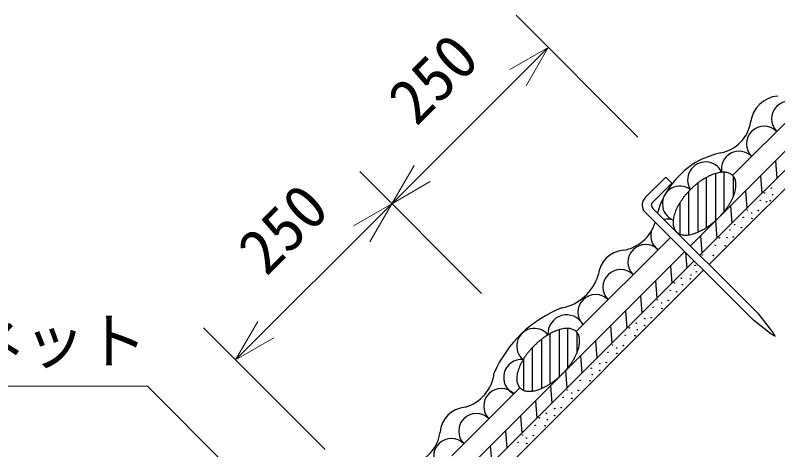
# Model space of a CAD drawing. Units: millimetres, scale not verified. Extents: x 200 to 8200, y 200 to 5838.
# Drawn here: x 1947 to 2809, y 3263 to 3755 of the extents above; entities that cross this region are included whole.
import ezdxf
from ezdxf.enums import TextEntityAlignment as Align

# ---------------------------------------------------------------- set-up
doc = ezdxf.new("R2010")
doc.units = ezdxf.units.MM
doc.header["$LTSCALE"] = 20
for name, color, linetype, lineweight in [('C-STR', 3, 'Continuous', 25), ('C-STR-DIM', 1, 'Continuous', 13), ('C-STR-HTXT', 1, 'Continuous', 13)]:
    doc.layers.add(name, color=color, linetype=linetype, lineweight=lineweight)
doc.styles.add('ＭＳ ゴシック', font='')
doc.styles.get('ＭＳ ゴシック').set_extended_font_data('MS Gothic')

msp = doc.modelspace()

# ---------------------------------------------------------------- linework, layer by layer
at = {"layer": 'C-STR', "color": 7}
for p, q in [((2794.39, 3609.4), (2871.62, 3686.63)), ((2746.66, 3529.85), (2873.38, 3656.58)), ((2757.26, 3519.24), (2883.99, 3645.97)), ((2767.87, 3508.63), (2894.6, 3635.36)), ((2758.36, 3573.61), (2794.27, 3609.51)), ((2806.88, 3590.08), (2808.59, 3570.57)), ((2659.57, 3548.45), (2682.86, 3571.75)), ((2689.66, 3564.96), (2682.86, 3571.75)), ((2789.91, 3573.1), (2791.62, 3553.6)), ((2689.66, 3564.96), (2668.41, 3543.69)), ((2772.94, 3556.13), (2774.65, 3536.63)), ((2668.11, 3536.35), (2788.35, 3416.17)), ((2755.97, 3539.16), (2757.68, 3519.66)), ((2657.71, 3534.02), (2781.99, 3409.81)), ((2710.75, 3493.94), (2746.66, 3529.85)), ((2721.36, 3483.34), (2757.26, 3519.24)), ((2739, 3522.19), (2740.71, 3502.69)), ((2581.59, 3396.83), (2688.25, 3503.49)), ((2722.03, 3505.22), (2723.74, 3485.72)), ((2731.96, 3472.73), (2767.87, 3508.63)), ((2357.2, 3140.39), (2704.28, 3487.47)), ((2705.21, 3486.54), (2706.77, 3468.75)), ((2367.8, 3129.78), (2714.89, 3476.87)), ((2688.13, 3470.81), (2689.8, 3451.77)), ((2378.41, 3119.17), (2725.5, 3466.27)), ((2671.12, 3454.31), (2672.83, 3434.8)), ((2654.15, 3437.34), (2655.86, 3417.83)), ((2637.18, 3420.37), (2638.89, 3400.86)), ((2803.92, 3396.38), (2788.35, 3416.17)), ((2801.79, 3394.26), (2781.99, 3409.81)), ((2620.21, 3403.4), (2621.91, 3383.89)), ((2801.79, 3394.26), (2806.39, 3391.78)), ((2806.39, 3391.78), (2803.92, 3396.38)), ((2603.24, 3386.43), (2604.94, 3366.92)), ((2586.27, 3369.46), (2587.97, 3349.95)), ((2569.3, 3352.49), (2571, 3332.98)), ((2441.03, 3256.27), (2517.95, 3333.19)), ((2552.33, 3335.52), (2554.03, 3316.01)), ((2535.36, 3318.55), (2537.06, 3299.04)), ((2518.38, 3301.58), (2520.09, 3282.07)), ((2501.41, 3284.61), (2503.12, 3265.1)), ((2484.44, 3267.63), (2486.15, 3248.13))]:
    msp.add_line(p, q, dxfattribs=at)
at = {"layer": 'C-STR'}
for p, q in [((2729.01, 3514.68), (2729.01, 3571.48)), ((2739.01, 3575.77), (2739.01, 3522.64)), ((2749.01, 3532.94), (2749.01, 3577.22)), ((2759.01, 3572.93), (2759.01, 3549.23)), ((2719.01, 3564.87), (2719.01, 3509.29)), ((2709.01, 3506.37), (2709.01, 3555.6)), ((2699.01, 3507.25), (2699.01, 3542.99)), ((2562.23, 3398.99), (2562.23, 3345.87)), ((2572.23, 3356.16), (2572.23, 3400.45)), ((2552.23, 3337.9), (2552.23, 3394.7)), ((2582.23, 3396.15), (2582.23, 3372.46)), ((2542.23, 3388.1), (2542.23, 3332.51)), ((2532.23, 3329.59), (2532.23, 3378.82)), ((2522.23, 3330.47), (2522.23, 3366.21))]:
    msp.add_line(p, q, dxfattribs=at)
at = {"layer": 'C-STR', "color": 7}
for centre in [(2794.42, 3553.84), (2802.27, 3559.11), (2789.7, 3545.44), (2800.95, 3544.91), (2803.58, 3551.81), (2796.91, 3543.75), (2775.09, 3534.51), (2779.92, 3531.05), (2787.62, 3533.9), (2770.37, 3526.11), (2780.26, 3524.92), (2755.43, 3511.81), (2760.6, 3517.89), (2768.3, 3514.58), (2743.51, 3502.93), (2752.21, 3503.19), (2759.1, 3504), (2738.79, 3494.53), (2750.04, 3494), (2724.18, 3483.6), (2736.71, 3482.99), (2716.08, 3471.87), (2711.28, 3460.95), (2717.38, 3464.56), (2692.6, 3452.01), (2700.45, 3457.29), (2701.75, 3449.99), (2710.72, 3456.51), (2687.87, 3443.61), (2695.09, 3441.93), (2673.27, 3432.69), (2685.8, 3432.08), (2668.55, 3424.29), (2678.09, 3429.22), (2678.43, 3423.1), (2649.53, 3406.38), (2659.1, 3411.66), (2666.48, 3412.76), (2641.69, 3401.1), (2650.84, 3399.07), (2659.11, 3403.78), (2636.96, 3392.7), (2648.21, 3392.17), (2622.36, 3381.78), (2634.89, 3381.17), (2617.64, 3373.38), (2627.18, 3378.31), (2627.52, 3372.19), (2598.62, 3355.47), (2608.19, 3360.75), (2615.56, 3361.84), (2599.93, 3348.16), (2608.2, 3352.86), (2586.05, 3341.79), (2597.3, 3341.26), (2571.45, 3330.87), (2583.98, 3330.26), (2566.72, 3322.47), (2576.27, 3327.4), (2576.61, 3321.28), (2547.71, 3304.55), (2557.28, 3309.84), (2564.65, 3310.93), (2539.86, 3299.28), (2549.02, 3297.25), (2557.28, 3301.95), (2535.14, 3290.88), (2546.39, 3290.35), (2520.54, 3279.95), (2525.36, 3276.49), (2533.07, 3279.35), (2515.81, 3271.55), (2525.7, 3270.37)]:
    msp.add_circle(centre, 0.3, dxfattribs=at)
at = {"layer": 'C-STR', "color": 1}
for centre, radius, start, end in [((2812.57, 3629.44), 34.07, 95.21229, 172.71184), ((2736.98, 3640.73), 42.37, 281.30464, 350.53477), ((2776.03, 3471.85), 131, 103.5714, 115.00261), ((2768.23, 3504.28), 98.53, 118.86922, 164.12159), ((2627.4, 3533.61), 45.33, 279.40229, 343.0141), ((2636.87, 3458.54), 30.42, 93.88791, 176.11209), ((2554.45, 3477.24), 54.67, 281.54909, 342.28142), ((2615.34, 3294.96), 138.07, 111.20863, 156.39892), ((2442.88, 3355.67), 46.26, 286.32631, 353.25608), ((2457.95, 3280.93), 30.42, 93.88791, 176.11209), ((2385.54, 3288.27), 42.39, 283.57856, 352.84904)]:
    msp.add_arc(centre, radius, start, end, dxfattribs=at)
at = {"layer": 'C-STR', "color": 7}
for centre, radius, start, end in [((2822.32, 3637.56), 20, 45, 225), ((2794.03, 3609.28), 20, 45, 225), ((2765.75, 3580.99), 20, 45, 191.06348), ((2727.89, 3568.47), 20.33, 25.38159, 212.41881), ((2698.92, 3541.53), 19.96, 53.91928, 247.38976), ((2668.25, 3539.99), 12.12, 135.76262, 209.53793), ((2671.64, 3539.88), 5, 130.3409, 225.01704), ((2684.81, 3505.27), 18.96, 70.11725, 101.96215), ((2684.81, 3505.27), 18.96, 165.62965, 236.21914), ((2660.12, 3475.36), 20, 45, 225), ((2631.84, 3447.08), 20, 45, 225), ((2603.55, 3418.79), 20, 45, 225), ((2570.73, 3394.67), 21.18, 28.13475, 183.54845), ((2534.26, 3380.52), 20, 39.93312, 230.18666), ((2519.79, 3344.92), 20.33, 85.38159, 244.61841), ((2496.93, 3312.41), 20, 45, 225), ((2468.65, 3284.12), 20, 45, 225), ((2440.36, 3255.84), 20, 45, 225)]:
    msp.add_arc(centre, radius, start, end, dxfattribs=at)
at = {"layer": 'C-STR'}
for centre, radius, start, end in [((2762.02, 3511.2), 68.73, 118.91052, 121.91062), ((2758.7, 3517.27), 61.81, 115.72066, 118.94233), ((2755.61, 3523.78), 54.6, 112.25955, 115.76048), ((2752.92, 3530.46), 47.4, 108.45979, 112.30897), ((2750.76, 3537.06), 40.46, 104.24083, 108.52062), ((2749.22, 3543.32), 34.01, 99.50753, 104.31492), ((2748.31, 3549.03), 28.22, 94.15104, 99.59628), ((2747.99, 3554.01), 23.24, 88.05461, 94.25439), ((2748.16, 3558.12), 19.12, 81.10924, 88.1693), ((2748.69, 3561.3), 15.9, 73.24439, 81.22647), ((2749.39, 3563.54), 13.55, 64.47579, 73.34819), ((2750.06, 3564.9), 12.04, 54.95796, 64.54493), ((2750.47, 3565.48), 11.33, 45.00711, 54.97393), ((2750.42, 3565.44), 11.39, 35.05423, 44.96474), ((2749.72, 3564.97), 12.24, 25.53163, 34.96548), ((2748.22, 3564.29), 13.88, 16.75802, 25.418), ((2773.08, 3495.37), 88.06, 129.96482, 132.50292), ((2771.1, 3497.75), 84.96, 127.37441, 129.97507), ((2768.45, 3501.26), 80.57, 124.69321, 127.38897), ((2765.34, 3505.79), 75.07, 121.88551, 124.71265), ((2745.82, 3563.6), 16.37, 8.8896, 16.63954), ((2742.49, 3563.12), 19.75, 1.94236, 8.7791), ((2738.22, 3563.01), 24.01, 355.84531, 1.84569), ((2773.24, 3495), 88.44, 137.50251, 140.02975), ((2774.28, 3494.05), 89.84, 134.99955, 137.50164), ((2774.19, 3494.15), 89.71, 132.49657, 135.00223), ((2714.34, 3568.34), 48.59, 337.73815, 341.49309), ((2720.96, 3566.09), 41.59, 341.53747, 345.70109), ((2727.3, 3564.44), 35.04, 345.75597, 350.42158), ((2733.12, 3563.42), 29.14, 350.48889, 355.76379), ((2763.36, 3502.45), 76.05, 145.3056, 148.09624), ((2767.73, 3499.4), 81.38, 142.62454, 145.29328), ((2771.05, 3496.85), 85.58, 140.03422, 142.6163), ((2701.21, 3574.25), 62.99, 331.08787, 334.24914), ((2707.66, 3571.11), 55.81, 334.27742, 337.70255), ((2745.66, 3512.23), 55.81, 154.27742, 157.70255), ((2752.11, 3509.09), 62.99, 151.08787, 154.24914), ((2758.09, 3505.75), 69.83, 148.11312, 151.06574), ((2685.59, 3583.94), 81.38, 322.62454, 325.29328), ((2689.96, 3580.89), 76.05, 325.3056, 328.09624), ((2695.23, 3577.59), 69.83, 328.11312, 331.06574), ((2726.02, 3518.9), 35.04, 165.75597, 170.42158), ((2732.36, 3517.25), 41.59, 161.53747, 165.70109), ((2738.99, 3515), 48.59, 157.73815, 161.49309), ((2679.04, 3589.29), 89.84, 314.99955, 317.50164), ((2680.08, 3588.34), 88.44, 317.50251, 320.02975), ((2682.27, 3586.5), 85.58, 320.03422, 322.6163), ((2715.1, 3520.33), 24.01, 175.84531, 181.84569), ((2710.83, 3520.23), 19.75, 181.94236, 188.7791), ((2720.2, 3519.92), 29.14, 170.48889, 175.76379), ((2682.22, 3585.59), 84.96, 307.37441, 309.97507), ((2680.24, 3587.97), 88.06, 309.96482, 312.50292), ((2679.13, 3589.19), 89.71, 312.49657, 315.00223), ((2707.5, 3519.74), 16.37, 188.8896, 196.63954), ((2705.1, 3519.06), 13.88, 196.75802, 205.418), ((2703.6, 3518.37), 12.24, 205.53163, 214.96548), ((2702.9, 3517.9), 11.39, 215.05423, 224.96474), ((2702.85, 3517.86), 11.33, 225.00711, 234.97393), ((2697.71, 3559.56), 54.6, 292.25955, 295.76048), ((2694.62, 3566.07), 61.81, 295.72066, 298.94233), ((2691.3, 3572.14), 68.73, 298.91052, 301.91062), ((2687.98, 3577.55), 75.07, 301.88551, 304.71265), ((2684.87, 3582.08), 80.57, 304.69321, 307.38897), ((2703.26, 3518.44), 12.04, 234.95796, 244.54493), ((2703.93, 3519.8), 13.55, 244.47579, 253.34819), ((2704.63, 3522.04), 15.9, 253.24439, 261.22647), ((2705.16, 3525.22), 19.12, 261.10924, 268.1693), ((2705.33, 3529.33), 23.24, 268.05461, 274.25439), ((2705.02, 3534.31), 28.22, 274.15104, 279.59628), ((2704.1, 3540.02), 34.01, 279.50753, 284.31492), ((2702.56, 3546.28), 40.46, 284.24083, 288.52062), ((2700.4, 3552.88), 47.4, 288.45979, 292.30897), ((2578.83, 3347), 54.6, 112.25955, 115.76048), ((2576.14, 3353.68), 47.4, 108.45979, 112.30897), ((2573.98, 3360.28), 40.46, 104.24083, 108.52062), ((2572.44, 3366.55), 34.01, 99.50753, 104.31492), ((2571.53, 3372.26), 28.22, 94.15104, 99.59628), ((2571.21, 3377.23), 23.24, 88.05461, 94.25439), ((2571.39, 3381.34), 19.12, 81.10924, 88.1693), ((2571.92, 3384.52), 15.9, 73.24439, 81.22647), ((2572.62, 3386.77), 13.55, 64.47579, 73.34819), ((2573.28, 3388.12), 12.04, 54.95796, 64.54493), ((2573.69, 3388.7), 11.33, 45.00711, 54.97393), ((2591.67, 3324.48), 80.57, 124.69321, 127.38897), ((2588.57, 3329.02), 75.07, 121.88551, 124.71265), ((2585.24, 3334.42), 68.73, 118.91052, 121.91062), ((2581.93, 3340.5), 61.81, 115.72066, 118.94233), ((2573.64, 3388.66), 11.39, 35.05423, 44.96474), ((2572.94, 3388.19), 12.24, 25.53163, 34.96548), ((2571.44, 3387.51), 13.88, 16.75802, 25.418), ((2569.05, 3386.82), 16.37, 8.8896, 16.63954), ((2565.71, 3386.34), 19.75, 1.94236, 8.7791), ((2597.5, 3317.28), 89.84, 134.99955, 137.50164), ((2597.41, 3317.37), 89.71, 132.49657, 135.00223), ((2596.3, 3318.6), 88.06, 129.96482, 132.50292), ((2594.33, 3320.98), 84.96, 127.37441, 129.97507), ((2550.52, 3387.66), 35.04, 345.75597, 350.42158), ((2556.34, 3386.65), 29.14, 350.48889, 355.76379), ((2561.45, 3386.24), 24.01, 355.84531, 1.84569), ((2590.95, 3322.62), 81.38, 142.62454, 145.29328), ((2594.28, 3320.07), 85.58, 140.03422, 142.6163), ((2596.47, 3318.22), 88.44, 137.50251, 140.02975), ((2530.89, 3394.34), 55.81, 334.27742, 337.70255), ((2537.56, 3391.57), 48.59, 337.73815, 341.49309), ((2544.19, 3389.31), 41.59, 341.53747, 345.70109), ((2581.31, 3328.98), 69.83, 148.11312, 151.06574), ((2586.58, 3325.67), 76.05, 145.3056, 148.09624), ((2513.19, 3404.12), 76.05, 325.3056, 328.09624), ((2518.46, 3400.81), 69.83, 328.11312, 331.06574), ((2524.44, 3397.48), 62.99, 331.08787, 334.24914), ((2562.21, 3338.22), 48.59, 157.73815, 161.49309), ((2568.88, 3335.45), 55.81, 154.27742, 157.70255), ((2575.33, 3332.31), 62.99, 151.08787, 154.24914), ((2503.3, 3411.56), 88.44, 317.50251, 320.02975), ((2505.49, 3409.72), 85.58, 320.03422, 322.6163), ((2508.81, 3407.16), 81.38, 322.62454, 325.29328), ((2543.43, 3343.14), 29.14, 170.48889, 175.76379), ((2549.24, 3342.12), 35.04, 165.75597, 170.42158), ((2555.58, 3340.47), 41.59, 161.53747, 165.70109), ((2503.46, 3411.19), 88.06, 309.96482, 312.50292), ((2502.36, 3412.42), 89.71, 312.49657, 315.00223), ((2502.27, 3412.51), 89.84, 314.99955, 317.50164), ((2538.32, 3343.55), 24.01, 175.84531, 181.84569), ((2534.06, 3343.45), 19.75, 181.94236, 188.7791), ((2530.72, 3342.97), 16.37, 188.8896, 196.63954), ((2528.32, 3342.28), 13.88, 196.75802, 205.418), ((2511.2, 3400.77), 75.07, 301.88551, 304.71265), ((2508.09, 3405.3), 80.57, 304.69321, 307.38897), ((2505.44, 3408.81), 84.96, 307.37441, 309.97507), ((2526.83, 3341.59), 12.24, 205.53163, 214.96548), ((2526.13, 3341.13), 11.39, 215.05423, 224.96474), ((2526.07, 3341.09), 11.33, 225.00711, 234.97393), ((2526.49, 3341.67), 12.04, 234.95796, 244.54493), ((2527.15, 3343.02), 13.55, 244.47579, 253.34819), ((2527.85, 3345.26), 15.9, 253.24439, 261.22647), ((2528.38, 3348.45), 19.12, 261.10924, 268.1693), ((2528.56, 3352.56), 23.24, 268.05461, 274.25439), ((2528.24, 3357.53), 28.22, 274.15104, 279.59628), ((2527.33, 3363.24), 34.01, 279.50753, 284.31492), ((2525.78, 3369.51), 40.46, 284.24083, 288.52062), ((2523.63, 3376.1), 47.4, 288.45979, 292.30897), ((2520.93, 3382.79), 54.6, 292.25955, 295.76048), ((2517.84, 3389.29), 61.81, 295.72066, 298.94233), ((2514.53, 3395.37), 68.73, 298.91052, 301.91062)]:
    msp.add_arc(centre, radius, start, end, dxfattribs=at)
at = {"layer": 'C-STR-DIM'}
for p, q in [((2651.39, 3616.94), (2513.51, 3754.82)), ((2549.94, 3718.39), (2373.16, 3541.61)), ((2549.94, 3718.39), (2506.64, 3693.39)), ((2549.94, 3718.39), (2524.94, 3675.09)), ((2373.16, 3541.61), (2398.16, 3584.91)), ((2474.62, 3440.16), (2336.73, 3578.05)), ((2373.16, 3541.61), (2416.47, 3566.61)), ((2373.16, 3541.61), (2196.39, 3364.84)), ((2373.16, 3541.61), (2329.86, 3516.61)), ((2373.16, 3541.61), (2348.16, 3498.31)), ((2196.39, 3364.84), (2221.39, 3408.14)), ((2297.84, 3263.38), (2159.95, 3401.27)), ((2196.39, 3364.84), (2239.69, 3389.84))]:
    msp.add_line(p, q, dxfattribs=at)
at = {"layer": 'C-STR-HTXT'}
for p, q in [((1606.66, 3335.3), (2096.66, 3335.3)), ((2096.66, 3335.3), (2298.89, 3132.41))]:
    msp.add_line(p, q, dxfattribs=at)

# ---------------------------------------------------------------- texts
at = {"layer": 'C-STR-DIM', "color": 7, "style": 'ＭＳ ゴシック'}
for p in [(2411.62, 3617.31), (2241.81, 3447.49)]:
    msp.add_text('250', height=51.32, rotation=45, dxfattribs=at).set_placement(p, align=Align.BOTTOM_LEFT)
at = {"layer": 'C-STR-HTXT', "color": 7, "style": 'ＭＳ ゴシック'}
msp.add_text('ヤシ繊維ネット', height=51.32, dxfattribs=at).set_placement((1606.66, 3345.3), align=Align.BOTTOM_LEFT)

doc.saveas('drawing.dxf')
